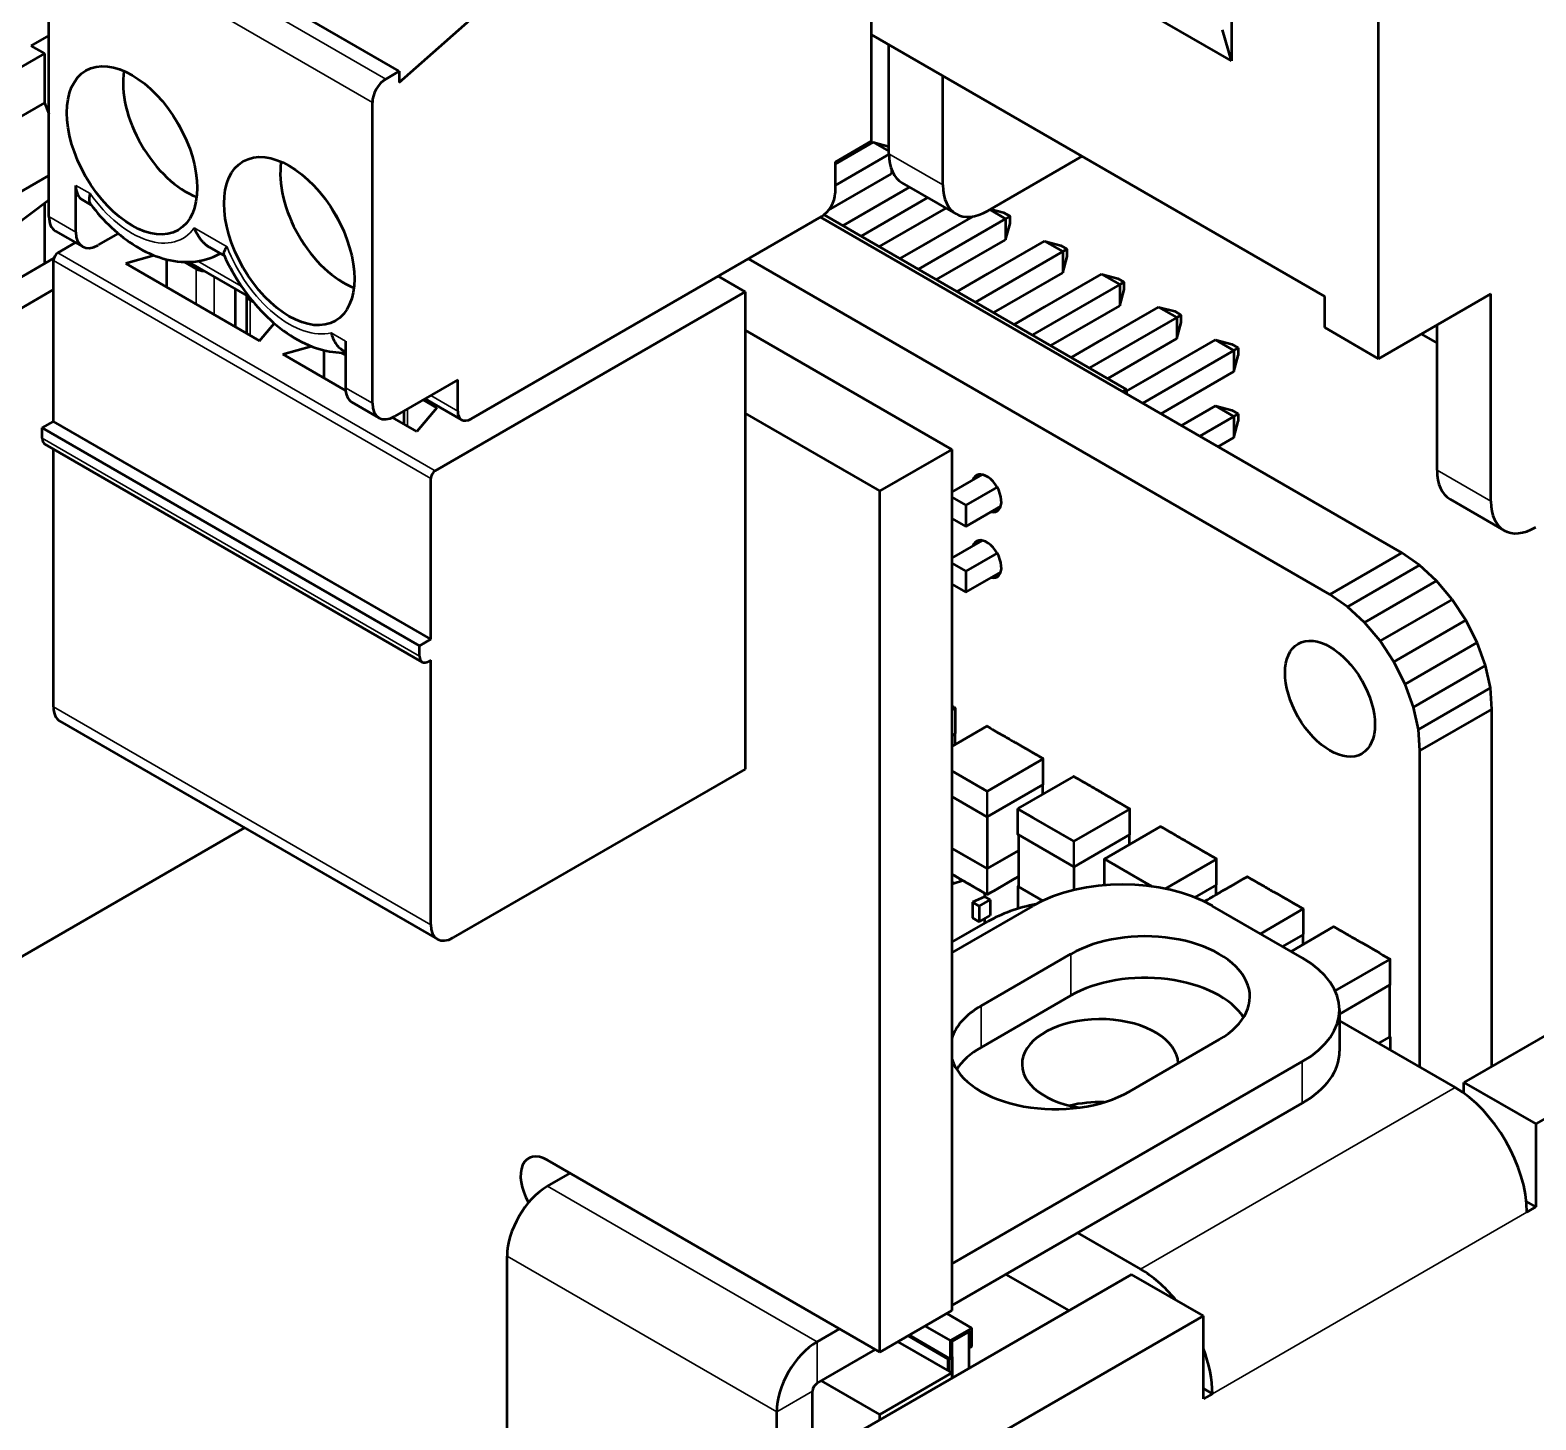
# Model space of a CAD drawing. Header units: millimetres. Extents: x 3118 to 4801, y 919 to 1849.
# Drawn here: x 4029.27 to 4052.97, y 1641.12 to 1662.99 of the extents above; entities that cross this region are included whole.
import ezdxf

# ---------------------------------------------------------------- set-up
doc = ezdxf.new("R2010")
doc.units = ezdxf.units.MM
doc.header["$LTSCALE"] = 1.8
doc.layers.add('외형선(ISO)', color=7, linetype='Continuous', lineweight=50)
doc.layers.add('좁은 외형선(ISO)', color=7, linetype='Continuous', lineweight=35)

msp = doc.modelspace()

# ---------------------------------------------------------------- linework, layer by layer
at = {"layer": '외형선(ISO)'}
for p, q in [((4042.51, 1667.774), (4042.51, 1661.242)), ((4048.184, 1666.507), (4048.184, 1662.506)), ((4035.085, 1662.345), (4029.994, 1665.284)), ((4050.5, 1657.821), (4050.5, 1665.17)), ((4029.57, 1660.059), (4029.57, 1664.794)), ((4035.085, 1662.167), (4037.772, 1664.549)), ((4048.184, 1662.506), (4046.54, 1663.455)), ((4029.57, 1662.908), (4029.287, 1662.745)), ((4049.651, 1658.801), (4042.51, 1662.924)), ((4048.184, 1662.506), (4048.043, 1662.996)), ((4029.287, 1662.745), (4029.499, 1662.622)), ((4042.792, 1661.047), (4042.792, 1662.761)), ((4029.499, 1662.622), (4027.413, 1661.418)), ((4029.499, 1662.622), (4029.499, 1661.847)), ((4034.873, 1662.222), (4035.085, 1662.345)), ((4035.085, 1662.345), (4035.085, 1662.167)), ((4043.641, 1660.557), (4043.641, 1662.271)), ((4029.499, 1661.847), (4028.58, 1661.316)), ((4029.499, 1661.847), (4029.57, 1661.672)), ((4034.661, 1657.119), (4034.661, 1661.855)), ((4031.555, 1661.597), (4031.647, 1661.437)), ((4042.51, 1661.242), (4041.944, 1660.916)), ((4041.944, 1660.88), (4042.546, 1661.228)), ((4042.546, 1661.228), (4042.792, 1661.085)), ((4042.546, 1661.228), (4042.792, 1661.162)), ((4042.793, 1661.038), (4041.944, 1660.548)), ((4045.833, 1661.006), (4044.348, 1660.148)), ((4041.944, 1660.916), (4041.944, 1660.426)), ((4042.833, 1660.797), (4042.833, 1660.73)), ((4042.833, 1660.73), (4042.844, 1660.77)), ((4029.57, 1660.704), (4028.969, 1660.357)), ((4029.994, 1659.814), (4029.994, 1660.548)), ((4041.842, 1660.158), (4042.833, 1660.73)), ((4042.07, 1659.916), (4043.118, 1660.521)), ((4043.848, 1660.099), (4043, 1660.589)), ((4028.969, 1659.867), (4029.57, 1660.32)), ((4029.499, 1660.267), (4029.499, 1659.316)), ((4030.232, 1660.242), (4030.097, 1660.32)), ((4043.405, 1660.355), (4042.357, 1659.75)), ((4034.03, 1660.168), (4034.122, 1660.008)), ((4041.732, 1660.059), (4036.216, 1656.874)), ((4050.867, 1654.764), (4041.714, 1660.048)), ((4041.773, 1660.087), (4046.533, 1657.338)), ((4042.07, 1659.916), (4042.546, 1660.191)), ((4042.546, 1660.191), (4042.546, 1660.191)), ((4042.546, 1660.191), (4042.546, 1660.191)), ((4042.645, 1659.584), (4043.692, 1660.189)), ((4042.968, 1659.397), (4044.115, 1660.06)), ((4044.629, 1660.024), (4043.255, 1659.231)), ((4044.381, 1660.168), (4044.629, 1660.024)), ((4044.396, 1660.176), (4044.597, 1660.122)), ((4044.597, 1660.122), (4044.698, 1660.064)), ((4044.698, 1660.064), (4044.629, 1660.024)), ((4044.629, 1660.024), (4044.629, 1659.693)), ((4044.698, 1659.948), (4044.698, 1660.064)), ((4029.673, 1659.83), (4030.097, 1659.585)), ((4030.661, 1659.79), (4030.347, 1659.61)), ((4044.629, 1659.693), (4044.698, 1659.948)), ((4029.989, 1659.647), (4029.711, 1659.487)), ((4032.331, 1659.438), (4032.096, 1659.574)), ((4042.968, 1659.397), (4043.444, 1659.672)), ((4043.444, 1659.672), (4043.444, 1659.672)), ((4043.444, 1659.672), (4043.444, 1659.672)), ((4043.543, 1659.065), (4044.629, 1659.693)), ((4043.866, 1658.878), (4045.24, 1659.672)), ((4045.24, 1659.672), (4045.527, 1659.506)), ((4045.24, 1659.672), (4045.495, 1659.603)), ((4045.495, 1659.603), (4045.596, 1659.545)), ((4027.979, 1658.438), (4029.646, 1659.401)), ((4029.64, 1656.833), (4029.64, 1659.365)), ((4031.227, 1659.445), (4030.779, 1659.32)), ((4030.779, 1659.32), (4032.886, 1658.103)), ((4031.426, 1658.946), (4031.426, 1659.382)), ((4031.889, 1659.234), (4031.699, 1659.344)), ((4031.764, 1659.343), (4032.726, 1658.788)), ((4049.734, 1654.11), (4040.581, 1659.394)), ((4045.527, 1659.506), (4044.153, 1658.712)), ((4045.596, 1659.545), (4045.527, 1659.506)), ((4045.527, 1659.506), (4045.527, 1659.174)), ((4045.527, 1659.174), (4045.596, 1659.429)), ((4045.596, 1659.429), (4045.596, 1659.545)), ((4040.105, 1659.12), (4040.53, 1658.875)), ((4043.866, 1658.879), (4044.342, 1659.154)), ((4044.342, 1659.154), (4044.342, 1659.153)), ((4044.342, 1659.154), (4044.342, 1659.153)), ((4044.441, 1658.546), (4045.527, 1659.174)), ((4044.764, 1658.36), (4046.138, 1659.153)), ((4046.138, 1659.153), (4046.425, 1658.987)), ((4046.138, 1659.153), (4046.393, 1659.085)), ((4046.393, 1659.085), (4046.494, 1659.027)), ((4028.403, 1658.193), (4029.64, 1658.907)), ((4032.504, 1658.324), (4032.504, 1658.916)), ((4035.651, 1656.058), (4040.53, 1658.875)), ((4040.53, 1658.875), (4040.53, 1651.363)), ((4046.425, 1658.987), (4045.051, 1658.194)), ((4046.494, 1659.027), (4046.425, 1658.987)), ((4046.425, 1658.987), (4046.425, 1658.655)), ((4046.425, 1658.655), (4046.494, 1658.91)), ((4046.494, 1658.91), (4046.494, 1659.027)), ((4052.268, 1658.842), (4050.5, 1657.821)), ((4052.268, 1655.576), (4052.268, 1658.842)), ((4032.679, 1658.815), (4032.679, 1658.223)), ((4032.783, 1658.718), (4032.737, 1658.744)), ((4044.764, 1658.36), (4045.24, 1658.635)), ((4045.24, 1658.635), (4045.24, 1658.635)), ((4045.24, 1658.635), (4045.24, 1658.635)), ((4045.339, 1658.028), (4046.425, 1658.655)), ((4045.662, 1657.841), (4047.036, 1658.634)), ((4047.036, 1658.634), (4047.323, 1658.468)), ((4047.036, 1658.634), (4047.291, 1658.566)), ((4049.651, 1658.311), (4049.651, 1658.801)), ((4032.886, 1658.103), (4033.117, 1658.377)), ((4047.323, 1658.468), (4045.949, 1657.675)), ((4047.291, 1658.566), (4047.392, 1658.508)), ((4047.392, 1658.508), (4047.323, 1658.468)), ((4047.323, 1658.468), (4047.323, 1658.137)), ((4047.323, 1658.137), (4047.392, 1658.392)), ((4047.392, 1658.392), (4047.392, 1658.508)), ((4040.53, 1658.27), (4043.782, 1656.393)), ((4046.237, 1657.509), (4047.323, 1658.137)), ((4050.5, 1657.821), (4049.651, 1658.311)), ((4051.172, 1658.209), (4051.419, 1658.066)), ((4051.419, 1656.066), (4051.419, 1658.352)), ((4033.254, 1657.891), (4033.701, 1658.017)), ((4034.238, 1657.322), (4033.254, 1657.891)), ((4033.901, 1657.517), (4033.901, 1657.953)), ((4034.174, 1657.915), (4034.236, 1657.879)), ((4034.236, 1657.93), (4034.192, 1657.956)), ((4034.236, 1658.099), (4034.236, 1657.364)), ((4045.662, 1657.841), (4046.138, 1658.116)), ((4046.138, 1658.116), (4046.138, 1658.116)), ((4046.138, 1658.116), (4046.138, 1658.116)), ((4046.533, 1657.307), (4047.934, 1658.116)), ((4048.221, 1657.95), (4046.786, 1657.121)), ((4047.934, 1658.116), (4048.189, 1658.047)), ((4047.934, 1658.116), (4048.221, 1657.95)), ((4048.189, 1658.047), (4048.29, 1657.989)), ((4048.29, 1657.989), (4048.221, 1657.95)), ((4048.221, 1657.95), (4048.221, 1657.618)), ((4048.29, 1657.989), (4048.29, 1657.873)), ((4048.221, 1657.618), (4048.29, 1657.873)), ((4036.004, 1657.487), (4035.014, 1656.915)), ((4036.004, 1656.997), (4036.004, 1657.487)), ((4046.533, 1657.307), (4047.036, 1657.598)), ((4047.036, 1657.598), (4047.036, 1657.597)), ((4047.036, 1657.598), (4047.036, 1657.597)), ((4047.073, 1656.955), (4048.221, 1657.618)), ((4035.492, 1657.191), (4036.066, 1656.859)), ((4046.533, 1657.338), (4046.471, 1657.302)), ((4046.533, 1657.338), (4046.533, 1657.266)), ((4034.34, 1657.135), (4034.764, 1656.89)), ((4035.154, 1656.996), (4035.154, 1656.794)), ((4035.675, 1657.048), (4035.361, 1656.674)), ((4035.46, 1657.172), (4035.675, 1657.048)), ((4042.651, 1655.739), (4040.53, 1656.964)), ((4047.396, 1656.768), (4047.934, 1657.079)), ((4047.934, 1657.079), (4048.189, 1657.011)), ((4047.934, 1657.079), (4048.221, 1656.913)), ((4048.189, 1657.011), (4048.29, 1656.952)), ((4048.29, 1656.952), (4048.221, 1656.913)), ((4048.29, 1656.952), (4048.29, 1656.836)), ((4029.464, 1656.731), (4029.64, 1656.833)), ((4035.403, 1653.302), (4029.464, 1656.731)), ((4029.464, 1656.568), (4029.464, 1656.731)), ((4035.58, 1653.404), (4029.64, 1656.833)), ((4035.361, 1656.674), (4034.977, 1656.896)), ((4034.979, 1656.895), (4034.979, 1656.897)), ((4048.221, 1656.913), (4047.683, 1656.602)), ((4048.221, 1656.913), (4048.221, 1656.581)), ((4048.221, 1656.581), (4048.29, 1656.836)), ((4029.505, 1656.476), (4035.445, 1653.047)), ((4047.971, 1656.436), (4048.221, 1656.581)), ((4029.64, 1652.343), (4029.64, 1656.398)), ((4043.782, 1656.393), (4042.651, 1655.739)), ((4043.782, 1656.393), (4043.782, 1642.839)), ((4043.782, 1655.719), (4044.264, 1655.997)), ((4035.58, 1653.404), (4035.58, 1655.935)), ((4044.494, 1655.798), (4044.001, 1655.513)), ((4042.651, 1642.185), (4042.651, 1655.739)), ((4043.782, 1655.639), (4044.001, 1655.513)), ((4052.475, 1655.118), (4051.626, 1655.608)), ((4043.782, 1655.307), (4044.001, 1655.181)), ((4044.001, 1655.513), (4044.001, 1655.181)), ((4044.001, 1655.181), (4044.551, 1655.499)), ((4043.782, 1654.682), (4044.263, 1654.96)), ((4043.782, 1654.602), (4044.001, 1654.476)), ((4044.494, 1654.761), (4044.001, 1654.476)), ((4050.867, 1654.764), (4049.734, 1654.11)), ((4051.145, 1654.573), (4050.011, 1653.918)), ((4051.145, 1654.573), (4050.867, 1654.764)), ((4051.411, 1654.325), (4051.145, 1654.573)), ((4044.001, 1654.476), (4044.001, 1654.144)), ((4044.001, 1654.144), (4044.551, 1654.462)), ((4043.782, 1654.27), (4044.001, 1654.144)), ((4050.011, 1653.918), (4049.734, 1654.11)), ((4051.411, 1654.325), (4050.278, 1653.671)), ((4051.657, 1654.032), (4051.411, 1654.325)), ((4050.278, 1653.671), (4050.011, 1653.918)), ((4051.657, 1654.032), (4050.524, 1653.378)), ((4051.872, 1653.703), (4051.657, 1654.032)), ((4050.524, 1653.378), (4050.278, 1653.671)), ((4051.872, 1653.703), (4050.739, 1653.049)), ((4052.049, 1653.353), (4051.872, 1653.703)), ((4035.403, 1653.302), (4035.58, 1653.404)), ((4035.403, 1653.139), (4035.403, 1653.302)), ((4050.739, 1653.049), (4050.524, 1653.378)), ((4052.049, 1653.353), (4050.916, 1652.698)), ((4052.18, 1652.993), (4052.049, 1653.353)), ((4035.58, 1653.078), (4035.545, 1653.057)), ((4035.58, 1648.913), (4035.58, 1653.078)), ((4050.916, 1652.698), (4050.739, 1653.049)), ((4052.18, 1652.993), (4051.047, 1652.339)), ((4063.299, 1653.045), (4051.843, 1646.431)), ((4052.261, 1652.639), (4052.18, 1652.993)), ((4051.047, 1652.339), (4050.916, 1652.698)), ((4052.261, 1652.639), (4051.128, 1651.984)), ((4052.281, 1652.307), (4052.261, 1652.639)), ((4043.782, 1652.289), (4043.835, 1652.319)), ((4043.837, 1651.921), (4043.837, 1652.321)), ((4051.128, 1651.984), (4051.047, 1652.339)), ((4052.281, 1652.307), (4051.148, 1651.653)), ((4052.281, 1646.684), (4052.281, 1652.307)), ((4064.43, 1652.392), (4052.975, 1645.778)), ((4029.744, 1652.114), (4035.684, 1648.685)), ((4044.334, 1652.035), (4043.782, 1651.716)), ((4051.148, 1651.653), (4051.128, 1651.984)), ((4043.834, 1651.917), (4043.782, 1651.887)), ((4043.832, 1651.745), (4043.832, 1651.916)), ((4044.341, 1651.014), (4045.218, 1651.521)), ((4045.22, 1651.123), (4045.22, 1651.523)), ((4051.148, 1646.669), (4051.148, 1651.653)), ((4040.53, 1651.363), (4035.934, 1648.709)), ((4043.782, 1651.333), (4044.334, 1651.014)), ((4045.217, 1651.118), (4044.34, 1650.612)), ((4045.699, 1651.247), (4044.823, 1650.741)), ((4045.215, 1650.967), (4045.215, 1651.117)), ((4044.335, 1650.612), (4043.782, 1650.931)), ((4044.338, 1650.611), (4044.338, 1649.796)), ((4044.821, 1650.334), (4044.821, 1650.737)), ((4044.823, 1650.732), (4045.699, 1650.226)), ((4045.706, 1650.226), (4046.583, 1650.732)), ((4046.585, 1650.334), (4046.585, 1650.734)), ((4032.648, 1650.437), (4028.368, 1647.966)), ((4045.7, 1649.824), (4044.824, 1650.33)), ((4044.83, 1650.327), (4044.829, 1649.512)), ((4046.582, 1650.33), (4045.705, 1649.824)), ((4047.064, 1650.458), (4046.188, 1649.952)), ((4046.58, 1650.179), (4046.58, 1650.328)), ((4044.338, 1649.796), (4043.782, 1650.117)), ((4044.83, 1650.08), (4044.338, 1649.796)), ((4046.186, 1649.546), (4046.186, 1649.949)), ((4046.188, 1649.944), (4046.932, 1649.514)), ((4047.142, 1649.478), (4047.948, 1649.944)), ((4047.95, 1649.546), (4047.95, 1649.946)), ((4044.334, 1649.39), (4043.782, 1649.708)), ((4043.82, 1649.567), (4043.95, 1649.61)), ((4044.829, 1649.672), (4044.341, 1649.39)), ((4045.703, 1649.823), (4045.703, 1649.457)), ((4043.782, 1649.589), (4043.82, 1649.567)), ((4043.82, 1649.567), (4043.782, 1649.546)), ((4044.296, 1649.41), (4044.296, 1649.354)), ((4044.384, 1649.304), (4044.296, 1649.355)), ((4044.821, 1649.51), (4044.821, 1649.165)), ((4044.823, 1649.514), (4044.829, 1649.518)), ((4044.826, 1649.514), (4044.829, 1649.516)), ((4045.214, 1649.29), (4044.826, 1649.514)), ((4046.2, 1649.535), (4046.189, 1649.542)), ((4046.195, 1649.538), (4046.195, 1649.535)), ((4047.947, 1649.541), (4047.602, 1649.342)), ((4047.945, 1649.388), (4047.945, 1649.54)), ((4047.945, 1649.387), (4047.945, 1649.387)), ((4043.782, 1648.472), (4045.055, 1649.207)), ((4044.296, 1649.354), (4044.105, 1649.268)), ((4044.105, 1649.268), (4044.105, 1649.023)), ((4044.214, 1649.205), (4044.105, 1649.268)), ((4044.214, 1649.205), (4044.384, 1649.304)), ((4044.214, 1649.205), (4044.214, 1648.96)), ((4044.384, 1649.304), (4044.384, 1649.059)), ((4049.298, 1648.391), (4047.884, 1649.207)), ((4049.313, 1649.16), (4048.64, 1648.771)), ((4049.315, 1648.758), (4049.315, 1649.161)), ((4043.782, 1648.636), (4044.348, 1648.962)), ((4044.214, 1648.96), (4044.105, 1649.023)), ((4044.214, 1648.96), (4044.384, 1649.059)), ((4044.296, 1649.008), (4044.296, 1648.932)), ((4049.794, 1648.882), (4049.121, 1648.493)), ((4048.991, 1648.568), (4049.312, 1648.753)), ((4049.306, 1648.75), (4049.306, 1648.6)), ((4044.242, 1647.636), (4045.656, 1648.452)), ((4049.817, 1647.87), (4050.678, 1648.367)), ((4050.68, 1647.969), (4050.68, 1648.369)), ((4050.677, 1647.965), (4049.884, 1647.507)), ((4050.675, 1647.149), (4050.675, 1647.963)), ((4045.656, 1647.799), (4044.242, 1646.982)), ((4049.884, 1647.574), (4049.884, 1646.921)), ((4049.884, 1647.399), (4051.702, 1646.35)), ((4047.99, 1647.105), (4046.576, 1646.288)), ((4050.675, 1647.149), (4050.496, 1647.046)), ((4050.675, 1647.15), (4050.677, 1647.149)), ((4050.68, 1647.144), (4050.679, 1646.94)), ((4043.782, 1643.574), (4049.298, 1646.758)), ((4051.843, 1646.431), (4052.975, 1645.778)), ((4051.843, 1646.258), (4051.843, 1646.431)), ((4043.782, 1642.92), (4049.298, 1646.105)), ((4052.975, 1645.778), (4052.975, 1644.472)), ((4037.418, 1645.207), (4042.651, 1642.185)), ((4037.418, 1644.798), (4037.772, 1645.002)), ((4052.975, 1644.472), (4052.825, 1644.558)), ((4052.975, 1644.472), (4052.833, 1644.39)), ((4045.762, 1644.063), (4046.752, 1643.492)), ((4036.782, 1637.736), (4036.782, 1643.696)), ((4046.611, 1643.41), (4035.156, 1636.797)), ((4044.631, 1643.41), (4045.621, 1642.839)), ((4047.742, 1642.757), (4046.611, 1643.41)), ((4047.742, 1642.757), (4036.287, 1636.143)), ((4042.651, 1642.185), (4043.782, 1642.839)), ((4043.701, 1642.792), (4044.097, 1642.563)), ((4047.742, 1641.451), (4047.742, 1642.757)), ((4041.661, 1642.349), (4042.015, 1642.553)), ((4043.362, 1642.596), (4043.758, 1642.367)), ((4044.097, 1642.563), (4043.758, 1642.367)), ((4043.786, 1642.351), (4044.069, 1642.514)), ((4044.055, 1642.269), (4044.055, 1642.506)), ((4044.069, 1642.514), (4044.069, 1642.261)), ((4044.097, 1642.277), (4044.097, 1642.563)), ((4042.934, 1642.349), (4043.782, 1641.859)), ((4043.725, 1642.075), (4043.092, 1642.44)), ((4043.747, 1642.088), (4043.115, 1642.453)), ((4043.758, 1642.367), (4043.758, 1642.081)), ((4043.786, 1642.098), (4043.786, 1642.351)), ((4044.055, 1641.934), (4044.055, 1642.269)), ((4044.055, 1642.269), (4044.069, 1642.261)), ((4044.069, 1642.261), (4044.097, 1642.277)), ((4041.661, 1641.696), (4042.58, 1642.226)), ((4043.725, 1642.075), (4043.747, 1642.088)), ((4043.725, 1641.892), (4043.725, 1642.075)), ((4043.747, 1642.088), (4043.758, 1642.081)), ((4043.747, 1641.879), (4043.747, 1642.088)), ((4043.758, 1642.081), (4043.786, 1642.098)), ((4043.79, 1642.112), (4043.786, 1642.114)), ((4043.79, 1642.112), (4043.786, 1642.11)), ((4043.79, 1641.781), (4043.79, 1642.112)), ((4043.782, 1641.859), (4042.651, 1641.206)), ((4043.782, 1641.859), (4043.782, 1641.777)), ((4041.59, 1640.512), (4041.59, 1641.573)), ((4042.651, 1641.206), (4041.732, 1641.736)), ((4047.884, 1641.532), (4047.742, 1641.614)), ((4047.884, 1641.532), (4047.742, 1641.451)), ((4041.025, 1640.185), (4041.025, 1641.246)), ((4042.651, 1641.124), (4042.651, 1641.206))]:
    msp.add_line(p, q, dxfattribs=at)
for centre, start, end in [((4043.832, 1652.321), 359.9906, 59.9722), ((4043.832, 1651.921), 300, 359.9906), ((4045.215, 1651.523), 359.9906, 59.9722), ((4045.215, 1651.123), 300, 359.9906), ((4044.338, 1650.616), 239.9906, 300), ((4046.58, 1650.734), 359.9906, 59.9722), ((4044.826, 1650.334), 179.9906, 239.9906), ((4046.58, 1650.334), 300, 359.9906), ((4047.945, 1649.946), 359.9906, 59.9722), ((4045.703, 1649.828), 239.9906, 300), ((4048.433, 1649.664), 60.0533, 119.9816), ((4044.338, 1649.392), 240.0185, 299.9373), ((4044.826, 1649.51), 120, 179.9906), ((4046.191, 1649.546), 179.9906, 239.9906), ((4047.945, 1649.546), 300, 359.9906), ((4049.31, 1648.758), 300, 359.9906), ((4050.675, 1648.369), 359.9906, 59.9722), ((4050.675, 1647.969), 300, 359.9906), ((4050.675, 1647.144), 359.9906, 59.9906)]:
    msp.add_arc(centre, 0.005, start, end, dxfattribs=at)
for centre, major_axis in [((4030.878, 1661.1), (-0.725, 1.256)), ((4033.353, 1659.671), (-0.725, 1.256)), ((4049.734, 1652.469), (0.5, -0.866))]:
    msp.add_ellipse(centre, major_axis=major_axis, ratio=0.57735, dxfattribs=at)
for centre, major_axis, start_param, end_param in [((4031.726, 1661.59), (-0.7, 1.212), 0.613952, 2.52764), ((4034.873, 1661.977), (-0.15, -0.26), 3.926991, 5.497787), ((4043.5, 1661.455), (-0.5, -0.866), 5.497787, 6.283185), ((4034.201, 1660.161), (-0.7, 1.212), 0.613952, 2.52764), ((4030.347, 1660.753), (-0.25, -0.433), 5.497787, 6.283185), ((4044.348, 1660.965), (-0.5, -0.866), 5.497787, 7.068583), ((4041.732, 1660.304), (0.15, 0.26), 3.926991, 5.497787), ((4029.923, 1660.263), (-0.25, -0.433), 5.497787, 6.283185), ((4030.347, 1660.018), (-0.25, -0.433), 5.497787, 7.068583), ((4029.711, 1659.405), (-0.05, -0.0866), 3.926991, 5.497787), ((4032.03, 1659.316), (0.2, 0), 3.926991, 4.616874), ((4032.879, 1658.826), (-0.2, 0), 0.095515, 0.785398), ((4034.59, 1657.568), (-0.25, -0.433), 5.497787, 6.283185), ((4035.014, 1657.323), (-0.25, -0.433), 5.497787, 7.068583), ((4036.216, 1657.119), (-0.15, -0.26), 5.497787, 7.068583), ((4029.605, 1656.65), (-0.1, -0.173), 5.497787, 6.283185), ((4035.651, 1655.976), (-0.05, -0.0866), 3.926991, 5.497787), ((4044.332, 1655.704), (0.163, -0.281), 5.796125, 9.909717), ((4052.126, 1656.474), (-0.5, -0.866), 5.497787, 6.283185), ((4052.975, 1655.984), (-0.5, -0.866), 5.497787, 7.068583), ((4044.332, 1654.667), (0.163, -0.281), 5.796125, 9.909717), ((4035.545, 1653.22), (-0.1, -0.173), 5.497787, 7.068583), ((4029.994, 1652.547), (-0.25, -0.433), 5.497787, 6.283185), ((4046.469, 1648.391), (2, 0), 0.785398, 2.356194), ((4045.762, 1648.146), (2, 0), 1.903572, 2.356194), ((4035.934, 1649.118), (-0.25, -0.433), 5.497787, 7.068583), ((4046.823, 1647.778), (1.65, 0), 5.497787, 8.63938), ((4047.884, 1647.574), (2, 0), 5.497787, 7.068583), ((4046.823, 1647.125), (1.65, 0), 0.349938, 2.356194), ((4045.409, 1646.962), (-1.65, 0), 5.497787, 6.113654), ((4046.116, 1646.717), (-1.229, 0), 3.163652, 7.578432), ((4045.409, 1646.962), (-1.65, 0), 0.169531, 2.356194), ((4045.409, 1646.309), (-1.65, 0), 5.497787, 5.933247), ((4047.884, 1646.921), (2, 0), 5.497787, 6.283185), ((4051.702, 1645.043), (-0.8, 1.386), 3.926991, 5.497787), ((4046.116, 1645.411), (-1.229, 0), 4.660933, 5.114625), ((4037.418, 1644.717), (-0.3, 0.52), 5.497787, 7.859818), ((4037.418, 1644.063), (0.45, 0.779), 0.785398, 2.356194), ((4046.752, 1642.185), (0.8, -1.386), 1.850834, 2.356194), ((4041.661, 1641.614), (0.45, 0.779), 0.785398, 2.356194), ((4046.752, 1642.185), (0.8, -1.386), 0.785398, 1.290759), ((4041.661, 1641.614), (0.05, 0.0866), 0.785398, 2.356194)]:
    msp.add_ellipse(centre, major_axis=major_axis, ratio=0.57735, start_param=start_param, end_param=end_param, dxfattribs=at)
for points, knots in [([(4030.218, 1660.419), (4030.215, 1660.408), (4030.212, 1660.398), (4030.209, 1660.387), (4030.207, 1660.377), (4030.205, 1660.367), (4030.203, 1660.357), (4030.202, 1660.348), (4030.201, 1660.338), (4030.201, 1660.33), (4030.201, 1660.321), (4030.202, 1660.313), (4030.203, 1660.305), (4030.204, 1660.297), (4030.205, 1660.289), (4030.208, 1660.283), (4030.21, 1660.276), (4030.213, 1660.269), (4030.216, 1660.263), (4030.218, 1660.26), (4030.22, 1660.258), (4030.222, 1660.255)], [0, 0, 0, 0, 0.0500439, 0.0500439, 0.0500439, 0.1003298, 0.1003298, 0.1003298, 0.1506336, 0.1506336, 0.1506336, 0.2007383, 0.2007383, 0.2007383, 0.2507413, 0.2507413, 0.2507413, 0.3010207, 0.3010207, 0.3010207, 0.3259682, 0.3259682, 0.3259682, 0.3259682]), ([(4030.222, 1660.255), (4030.324, 1660.12), (4030.436, 1659.995), (4030.676, 1659.771), (4030.804, 1659.672), (4031.074, 1659.507), (4031.215, 1659.442), (4031.512, 1659.355), (4031.668, 1659.335), (4031.976, 1659.358), (4032.128, 1659.4), (4032.264, 1659.476), (4032.265, 1659.476), (4032.265, 1659.476)], [2.570912, 2.570912, 2.570912, 2.570912, 2.842128, 2.842128, 3.113344, 3.113344, 3.384559, 3.384559, 3.655775, 3.655775, 3.915873, 3.915873, 3.916819, 3.916819, 3.916819, 3.916819]), ([(4032.096, 1659.574), (4032.092, 1659.576), (4032.087, 1659.579), (4032.083, 1659.582), (4032.071, 1659.589), (4032.059, 1659.598), (4032.047, 1659.607), (4032.036, 1659.616), (4032.024, 1659.626), (4032.013, 1659.637), (4032.002, 1659.647), (4031.992, 1659.659), (4031.981, 1659.67), (4031.971, 1659.682), (4031.961, 1659.694), (4031.952, 1659.707), (4031.942, 1659.72), (4031.933, 1659.733), (4031.925, 1659.747), (4031.916, 1659.76), (4031.908, 1659.775), (4031.9, 1659.789), (4031.892, 1659.804), (4031.884, 1659.819), (4031.877, 1659.834), (4031.87, 1659.849), (4031.864, 1659.865), (4031.858, 1659.881)], [0.5832526, 0.5832526, 0.5832526, 0.5832526, 0.6016391, 0.6016391, 0.6016391, 0.6542184, 0.6542184, 0.6542184, 0.7068174, 0.7068174, 0.7068174, 0.759171, 0.759171, 0.759171, 0.8114111, 0.8114111, 0.8114111, 0.8636676, 0.8636676, 0.8636676, 0.9158958, 0.9158958, 0.9158958, 0.9682186, 0.9682186, 0.9682186, 1.0204727, 1.0204727, 1.0204727, 1.0204727]), ([(4032.327, 1659.448), (4032.325, 1659.451), (4032.324, 1659.454), (4032.324, 1659.458), (4032.323, 1659.462), (4032.322, 1659.468), (4032.323, 1659.473), (4032.323, 1659.479), (4032.324, 1659.485), (4032.326, 1659.491), (4032.327, 1659.498), (4032.329, 1659.504), (4032.332, 1659.511), (4032.335, 1659.518), (4032.338, 1659.526), (4032.342, 1659.534), (4032.346, 1659.541), (4032.351, 1659.549), (4032.356, 1659.558), (4032.361, 1659.566), (4032.367, 1659.574), (4032.373, 1659.583)], [0.6696626, 0.6696626, 0.6696626, 0.6696626, 0.7057633, 0.7057633, 0.7057633, 0.7581259, 0.7581259, 0.7581259, 0.8103638, 0.8103638, 0.8103638, 0.8626229, 0.8626229, 0.8626229, 0.9148484, 0.9148484, 0.9148484, 0.9671682, 0.9671682, 0.9671682, 1.0194216, 1.0194216, 1.0194216, 1.0194216]), ([(4032.327, 1659.448), (4032.404, 1659.277), (4032.497, 1659.111), (4032.71, 1658.8), (4032.829, 1658.655), (4033.087, 1658.395), (4033.226, 1658.281), (4033.521, 1658.091), (4033.677, 1658.016), (4033.969, 1657.932), (4034.102, 1657.912), (4034.236, 1657.915)], [2.185909, 2.185909, 2.185909, 2.185909, 2.485965, 2.485965, 2.786021, 2.786021, 3.086077, 3.086077, 3.386133, 3.386133, 3.619284, 3.619284, 3.619284, 3.619284]), ([(4034.012, 1658.229), (4034.016, 1658.214), (4034.02, 1658.199), (4034.024, 1658.184), (4034.029, 1658.17), (4034.034, 1658.156), (4034.04, 1658.142), (4034.046, 1658.129), (4034.052, 1658.116), (4034.058, 1658.103), (4034.065, 1658.09), (4034.072, 1658.078), (4034.079, 1658.067), (4034.087, 1658.055), (4034.094, 1658.044), (4034.103, 1658.034), (4034.111, 1658.023), (4034.12, 1658.013), (4034.129, 1658.004), (4034.138, 1657.995), (4034.148, 1657.987), (4034.158, 1657.979), (4034.167, 1657.971), (4034.178, 1657.964), (4034.188, 1657.958), (4034.189, 1657.957), (4034.19, 1657.956), (4034.192, 1657.956)], [0, 0, 0, 0, 0.0500446, 0.0500446, 0.0500446, 0.1003141, 0.1003141, 0.1003141, 0.1505854, 0.1505854, 0.1505854, 0.2006444, 0.2006444, 0.2006444, 0.2506976, 0.2506976, 0.2506976, 0.3010085, 0.3010085, 0.3010085, 0.3513319, 0.3513319, 0.3513319, 0.4014341, 0.4014341, 0.4014341, 0.4073862, 0.4073862, 0.4073862, 0.4073862]), ([(4044.338, 1652.035), (4044.411, 1651.993), (4044.484, 1651.95), (4044.613, 1651.876), (4044.668, 1651.845), (4044.733, 1651.807), (4044.743, 1651.801), (4044.758, 1651.792), (4044.763, 1651.789), (4044.773, 1651.784), (4044.777, 1651.781), (4044.927, 1651.695), (4045.072, 1651.611), (4045.217, 1651.527)], [0, 0, 0, 0, 0.0310884, 0.0310884, 0.0544048, 0.0544048, 0.0587766, 0.0587766, 0.0608259, 0.0608259, 0.0628111, 0.0628111, 0.1243539, 0.1243539, 0.1243539, 0.1243539]), ([(4045.703, 1651.246), (4045.776, 1651.204), (4045.849, 1651.162), (4045.978, 1651.088), (4046.033, 1651.056), (4046.098, 1651.019), (4046.108, 1651.013), (4046.123, 1651.004), (4046.128, 1651.001), (4046.138, 1650.996), (4046.142, 1650.993), (4046.292, 1650.906), (4046.437, 1650.823), (4046.582, 1650.739)], [0, 0, 0, 0, 0.0310884, 0.0310884, 0.0544048, 0.0544048, 0.0587766, 0.0587766, 0.0608259, 0.0608259, 0.0628111, 0.0628111, 0.1243539, 0.1243539, 0.1243539, 0.1243539]), ([(4044.823, 1650.741), (4044.821, 1650.74), (4044.821, 1650.738), (4044.821, 1650.737), (4044.821, 1650.736), (4044.821, 1650.735), (4044.822, 1650.735), (4044.822, 1650.734), (4044.822, 1650.734), (4044.822, 1650.733), (4044.822, 1650.733), (4044.822, 1650.733), (4044.822, 1650.733), (4044.822, 1650.733), (4044.822, 1650.733), (4044.822, 1650.733), (4044.822, 1650.733), (4044.822, 1650.733), (4044.822, 1650.733), (4044.822, 1650.733), (4044.822, 1650.733), (4044.823, 1650.732)], [0.0000000028, 0.0000000028, 0.0000000028, 0.0000000028, 0.0004738719, 0.0004738719, 0.0004738719, 0.0007108064, 0.0007108064, 0.0007108064, 0.0008292737, 0.0008292737, 0.0008292737, 0.0008885073, 0.0008885073, 0.0008885073, 0.0009181242, 0.0009181242, 0.0009181242, 0.0009329326, 0.0009329326, 0.0009329326, 0.000947741, 0.000947741, 0.000947741, 0.000947741]), ([(4047.068, 1650.458), (4047.141, 1650.416), (4047.214, 1650.374), (4047.343, 1650.3), (4047.398, 1650.268), (4047.463, 1650.23), (4047.473, 1650.224), (4047.488, 1650.216), (4047.493, 1650.213), (4047.503, 1650.207), (4047.507, 1650.205), (4047.657, 1650.118), (4047.802, 1650.034), (4047.947, 1649.95)], [0, 0, 0, 0, 0.0310884, 0.0310884, 0.0544048, 0.0544048, 0.0587766, 0.0587766, 0.0608259, 0.0608259, 0.0628111, 0.0628111, 0.1243539, 0.1243539, 0.1243539, 0.1243539]), ([(4046.188, 1649.952), (4046.186, 1649.951), (4046.186, 1649.95), (4046.186, 1649.948), (4046.186, 1649.948), (4046.186, 1649.947), (4046.187, 1649.946), (4046.187, 1649.946), (4046.187, 1649.945), (4046.187, 1649.945), (4046.187, 1649.945), (4046.187, 1649.945), (4046.187, 1649.945), (4046.187, 1649.944), (4046.187, 1649.944), (4046.187, 1649.944), (4046.187, 1649.944), (4046.187, 1649.944), (4046.187, 1649.944), (4046.187, 1649.944), (4046.187, 1649.944), (4046.188, 1649.944)], [0.0000000028, 0.0000000028, 0.0000000028, 0.0000000028, 0.0004738719, 0.0004738719, 0.0004738719, 0.0007108064, 0.0007108064, 0.0007108064, 0.0008292737, 0.0008292737, 0.0008292737, 0.0008885073, 0.0008885073, 0.0008885073, 0.0009181242, 0.0009181242, 0.0009181242, 0.0009329326, 0.0009329326, 0.0009329326, 0.000947741, 0.000947741, 0.000947741, 0.000947741]), ([(4044.335, 1649.387), (4044.262, 1649.43), (4044.189, 1649.472), (4044.06, 1649.546), (4044.005, 1649.577), (4043.94, 1649.615), (4043.93, 1649.621), (4043.915, 1649.63), (4043.91, 1649.633), (4043.9, 1649.638), (4043.896, 1649.641), (4043.855, 1649.664), (4043.819, 1649.685), (4043.782, 1649.706)], [0, 0, 0, 0, 0.03108835, 0.03108835, 0.05440463, 0.05440463, 0.05877643, 0.05877643, 0.06082571, 0.06082571, 0.06281096, 0.06281096, 0.0781672, 0.0781672, 0.0781672, 0.0781672]), ([(4044.829, 1649.67), (4044.812, 1649.66), (4044.796, 1649.65), (4044.774, 1649.638), (4044.769, 1649.635), (4044.623, 1649.551), (4044.482, 1649.469), (4044.34, 1649.387)], [0.05479997, 0.05479997, 0.05479997, 0.05479997, 0.06200025, 0.06200025, 0.06393776, 0.06393776, 0.1240006, 0.1240006, 0.1240006, 0.1240006]), ([(4047.752, 1649.277), (4047.832, 1649.323), (4047.912, 1649.369), (4047.996, 1649.418), (4048.001, 1649.421), (4048.147, 1649.505), (4048.289, 1649.587), (4048.43, 1649.668)], [0.02805361, 0.02805361, 0.02805361, 0.02805361, 0.06200025, 0.06200025, 0.06393776, 0.06393776, 0.1240006, 0.1240006, 0.1240006, 0.1240006]), ([(4048.435, 1649.668), (4048.509, 1649.626), (4048.582, 1649.584), (4048.71, 1649.51), (4048.765, 1649.478), (4048.83, 1649.441), (4048.841, 1649.435), (4048.856, 1649.426), (4048.861, 1649.423), (4048.87, 1649.418), (4048.875, 1649.415), (4049.024, 1649.328), (4049.17, 1649.245), (4049.315, 1649.161)], [0, 0, 0, 0, 0.0310884, 0.0310884, 0.0544047, 0.0544047, 0.0587765, 0.0587765, 0.0608258, 0.0608258, 0.0628111, 0.0628111, 0.1243538, 0.1243538, 0.1243538, 0.1243538]), ([(4049.798, 1648.881), (4049.871, 1648.839), (4049.944, 1648.797), (4050.073, 1648.723), (4050.128, 1648.691), (4050.193, 1648.653), (4050.203, 1648.647), (4050.218, 1648.639), (4050.223, 1648.636), (4050.233, 1648.63), (4050.237, 1648.628), (4050.387, 1648.541), (4050.532, 1648.457), (4050.677, 1648.373)], [0, 0, 0, 0, 0.0310884, 0.0310884, 0.0544048, 0.0544048, 0.0587766, 0.0587766, 0.0608259, 0.0608259, 0.0628111, 0.0628111, 0.1243539, 0.1243539, 0.1243539, 0.1243539])]:
    msp.add_open_spline(points, degree=3, knots=knots, dxfattribs=at)
for points in [[(4043.782, 1652.356), (4043.8, 1652.346), (4043.817, 1652.336), (4043.834, 1652.326)], [(4044.338, 1652.035), (4044.337, 1652.035), (4044.335, 1652.036), (4044.334, 1652.035)], [(4045.703, 1651.246), (4045.702, 1651.247), (4045.7, 1651.247), (4045.699, 1651.247)], [(4047.068, 1650.458), (4047.067, 1650.459), (4047.065, 1650.459), (4047.064, 1650.458)], [(4049.313, 1649.16), (4049.314, 1649.16), (4049.315, 1649.161), (4049.315, 1649.161)], [(4049.798, 1648.881), (4049.797, 1648.882), (4049.795, 1648.882), (4049.794, 1648.882)]]:
    msp.add_open_spline(points, degree=3, dxfattribs=at)
at = {"layer": '좁은 외형선(ISO)'}
for p, q in [((4034.873, 1662.222), (4029.782, 1665.162)), ((4034.661, 1661.855), (4029.57, 1664.794)), ((4043.641, 1660.557), (4042.792, 1661.047)), ((4030.218, 1660.419), (4029.994, 1660.548)), ((4029.994, 1659.814), (4029.57, 1660.059)), ((4032.373, 1659.583), (4031.858, 1659.881)), ((4035.58, 1655.935), (4029.64, 1659.365)), ((4029.711, 1659.487), (4035.651, 1656.058)), ((4031.916, 1659.357), (4032.598, 1658.963)), ((4031.889, 1658.679), (4031.889, 1659.234)), ((4032.172, 1658.515), (4032.172, 1659.108)), ((4032.737, 1658.744), (4032.737, 1658.189)), ((4034.236, 1658.099), (4034.012, 1658.229)), ((4034.661, 1657.119), (4034.236, 1657.364)), ((4035.58, 1657.242), (4036.004, 1656.997)), ((4035.212, 1657.029), (4035.212, 1656.76)), ((4035.403, 1653.139), (4029.464, 1656.568)), ((4052.268, 1655.576), (4051.419, 1656.066)), ((4029.64, 1652.343), (4035.58, 1648.913)), ((4043.835, 1652.319), (4043.835, 1651.919)), ((4043.835, 1651.919), (4043.782, 1651.889)), ((4045.218, 1651.521), (4045.218, 1651.12)), ((4044.334, 1651.014), (4044.334, 1650.614)), ((4045.218, 1651.12), (4044.341, 1650.614)), ((4044.341, 1650.614), (4044.341, 1651.014)), ((4044.334, 1650.614), (4043.782, 1650.933)), ((4044.823, 1650.332), (4044.823, 1650.732)), ((4046.583, 1650.732), (4046.583, 1650.332)), ((4045.699, 1649.826), (4044.823, 1650.332)), ((4046.583, 1650.332), (4045.706, 1649.826)), ((4043.782, 1650.108), (4044.334, 1649.79)), ((4044.341, 1649.79), (4044.83, 1650.072)), ((4045.699, 1650.226), (4045.699, 1649.826)), ((4045.706, 1649.826), (4045.706, 1650.226)), ((4046.188, 1649.544), (4046.188, 1649.944)), ((4047.948, 1649.944), (4047.948, 1649.544)), ((4044.334, 1649.79), (4044.334, 1649.39)), ((4044.341, 1649.39), (4044.341, 1649.79)), ((4044.822, 1649.165), (4044.822, 1649.508)), ((4044.822, 1649.508), (4045.206, 1649.286)), ((4046.203, 1649.535), (4046.188, 1649.544)), ((4047.948, 1649.544), (4047.601, 1649.343)), ((4049.313, 1649.16), (4049.313, 1648.756)), ((4049.313, 1648.756), (4048.99, 1648.569)), ((4045.656, 1648.452), (4045.656, 1647.799)), ((4050.678, 1648.367), (4050.678, 1647.967)), ((4050.678, 1647.967), (4049.884, 1647.508)), ((4044.242, 1647.636), (4044.242, 1646.982)), ((4050.503, 1647.042), (4050.678, 1647.142)), ((4050.678, 1647.142), (4050.678, 1646.941)), ((4049.298, 1646.758), (4049.298, 1646.105)), ((4051.702, 1646.35), (4046.752, 1643.492)), ((4037.418, 1644.798), (4041.661, 1642.349)), ((4047.884, 1641.532), (4052.833, 1644.39)), ((4036.782, 1643.696), (4041.025, 1641.246)), ((4041.661, 1642.349), (4041.661, 1641.696)), ((4041.025, 1641.246), (4041.59, 1641.573))]:
    msp.add_line(p, q, dxfattribs=at)
for centre, major_axis, ratio, start_param, end_param in [((4030.878, 1661.1), (0.8, -1.386), 0.57735, 4.875419, 6.544985), ((4033.353, 1659.671), (0.8, -1.386), 0.57735, 4.45059, 6.120156), ((3869.299, 1347.093), (170.559, 307.488), 0.816532, 6.26727, 6.267468), ((3869.762, 1549.378), (301.967, 175.754), 0.004955, 0.953533, 0.953733), ((4043.832, 1652.321), (0.005, 0), 0.57746, 5.497882, 6.283185), ((3870.682, 1346.295), (170.559, 307.488), 0.816532, 6.26727, 6.27081), ((4043.832, 1651.921), (0.0025, -0.00433), 0.57735, 0, 0.785208), ((4043.832, 1651.921), (0.005, 0), 0.57746, 5.497882, 6.283185), ((3871.145, 1548.579), (301.967, 175.754), 0.004955, 0.953533, 0.957082), ((4045.215, 1651.523), (0.005, 0), 0.57746, 5.497882, 6.283185), ((4218.11, 1549.761), (302.247, -175.084), 0.001809, 2.184368, 2.186616), ((4044.338, 1651.016), (0.005, 0), 0.57746, 3.927086, 5.498229), ((4045.215, 1651.123), (0.0025, -0.00433), 0.57735, 0, 0.785208), ((4045.215, 1651.123), (0.005, 0), 0.57746, 5.497882, 6.283185), ((3872.047, 1345.506), (170.559, 307.488), 0.816532, 6.26727, 6.27081), ((4044.338, 1650.616), (0.005, 0), 0.57746, 3.927086, 5.497882), ((4044.338, 1650.616), (-0.0025, -0.00433), 0.577241, 5.497882, 6.283185), ((4044.338, 1650.616), (0.0025, -0.00433), 0.57735, 0, 0.785208), ((4219.475, 1548.973), (302.247, -175.084), 0.001809, 2.184368, 2.187932), ((3872.51, 1547.791), (301.967, 175.754), 0.004955, 0.953533, 0.957082), ((4046.58, 1650.734), (0.005, 0), 0.57746, 5.497882, 6.283185), ((4044.826, 1650.334), (-0.005, 0), 0.57746, 0, 0.785493), ((4044.826, 1650.334), (-0.0025, -0.00433), 0.577241, 5.497882, 6.283185), ((4046.58, 1650.334), (0.0025, -0.00433), 0.57735, 0, 0.785208), ((4046.58, 1650.334), (0.005, 0), 0.57746, 5.497882, 6.283185), ((3873.412, 1344.718), (170.559, 307.488), 0.816532, 6.26727, 6.27081), ((4045.703, 1650.228), (0.005, 0), 0.57746, 3.927086, 5.498229), ((4220.84, 1548.185), (302.247, -175.084), 0.001809, 2.184844, 2.187932), ((3873.875, 1547.002), (301.967, 175.754), 0.004955, 0.953533, 0.956825), ((4047.945, 1649.946), (0.005, 0), 0.57746, 5.497882, 6.283185), ((4044.338, 1649.792), (0.0025, 0.00433), 0.577241, 0.785493, 2.356289), ((4044.338, 1649.792), (-0.005, 0), 0.57746, 0.785493, 2.356289), ((4044.338, 1649.792), (0.0025, -0.00433), 0.57735, 0.785208, 2.356005), ((4045.703, 1649.828), (0.005, 0), 0.57746, 3.927086, 5.497882), ((4045.703, 1649.828), (-0.0025, -0.00433), 0.577241, 5.497882, 6.283185), ((4045.703, 1649.828), (0.0025, -0.00433), 0.57735, 0, 0.785208), ((4221.723, 1349.217), (-174.344, 299.843), 0.816496, 6.278891, 6.281661), ((3861.106, 1338.177), (199.56, 303.969), 0.816131, 0.044965, 0.048389), ((4044.338, 1649.392), (-0.005, 0), 0.57746, 0.785245, 2.356289), ((4044.826, 1649.51), (-0.005, 0), 0.57746, 0, 0.785493), ((4044.826, 1649.51), (0.0025, 0.00433), 0.577241, 0.785493, 2.356289), ((4044.826, 1649.51), (-0.0025, 0.00433), 0.57735, 5.497597, 6.283185), ((4046.191, 1649.546), (-0.005, 0), 0.57746, 0, 0.785493), ((4046.191, 1649.546), (-0.0025, -0.00433), 0.577241, 5.497882, 6.283185), ((4047.945, 1649.546), (0.0025, -0.00433), 0.57735, 0, 0.785208), ((4047.945, 1649.546), (0.005, 0), 0.57746, 5.497882, 6.283185), ((3876.142, 1343.141), (170.559, 307.488), 0.816532, 6.26727, 6.27081), ((4049.31, 1648.758), (0.0025, -0.00433), 0.57735, 0, 0.785209), ((4049.31, 1648.758), (0.005, 0), 0.57746, 5.497882, 6.283185), ((3876.605, 1545.425), (301.967, 175.754), 0.004955, 0.953533, 0.957017), ((4050.675, 1648.369), (0.005, 0), 0.57746, 5.497882, 6.283185), ((4050.675, 1647.969), (0.0025, -0.00433), 0.57735, 0, 0.785208), ((4050.675, 1647.969), (0.005, 0), 0.57746, 5.497882, 6.283185), ((4050.675, 1647.144), (0.0025, 0.00433), 0.577241, 0, 0.785493), ((4050.675, 1647.144), (-0.0025, 0.00433), 0.57735, 3.926801, 5.497597), ((4050.675, 1647.144), (0.005, 0), 0.57746, 5.497882, 6.283185)]:
    msp.add_ellipse(centre, major_axis=major_axis, ratio=ratio, start_param=start_param, end_param=end_param, dxfattribs=at)
for points in [[(4043.832, 1652.325), (4043.833, 1652.326), (4043.833, 1652.326), (4043.834, 1652.325)], [(4043.835, 1652.319), (4043.835, 1652.321), (4043.833, 1652.324), (4043.832, 1652.325)], [(4045.215, 1651.527), (4045.216, 1651.527), (4045.216, 1651.527), (4045.217, 1651.527)], [(4045.218, 1651.521), (4045.218, 1651.522), (4045.216, 1651.526), (4045.215, 1651.527)], [(4044.334, 1651.014), (4044.334, 1651.016), (4044.336, 1651.019), (4044.338, 1651.02)], [(4044.338, 1651.02), (4044.34, 1651.019), (4044.341, 1651.016), (4044.341, 1651.014)], [(4046.58, 1650.738), (4046.581, 1650.739), (4046.581, 1650.739), (4046.582, 1650.738)], [(4046.583, 1650.732), (4046.583, 1650.734), (4046.581, 1650.737), (4046.58, 1650.738)], [(4045.699, 1650.226), (4045.699, 1650.228), (4045.701, 1650.231), (4045.703, 1650.232)], [(4045.703, 1650.232), (4045.705, 1650.231), (4045.706, 1650.228), (4045.706, 1650.226)], [(4047.945, 1649.95), (4047.946, 1649.95), (4047.946, 1649.95), (4047.947, 1649.95)], [(4047.948, 1649.944), (4047.948, 1649.946), (4047.946, 1649.949), (4047.945, 1649.95)], [(4048.433, 1649.668), (4048.432, 1649.669), (4048.431, 1649.669), (4048.43, 1649.668)], [(4048.435, 1649.668), (4048.435, 1649.669), (4048.434, 1649.669), (4048.433, 1649.668)], [(4044.335, 1649.388), (4044.335, 1649.388), (4044.334, 1649.389), (4044.334, 1649.39)], [(4044.341, 1649.39), (4044.341, 1649.389), (4044.341, 1649.388), (4044.34, 1649.388)], [(4050.675, 1648.373), (4050.676, 1648.374), (4050.676, 1648.374), (4050.677, 1648.373)], [(4050.678, 1648.367), (4050.678, 1648.369), (4050.676, 1648.372), (4050.675, 1648.373)]]:
    msp.add_open_spline(points, degree=3, dxfattribs=at)

doc.saveas('drawing.dxf')
